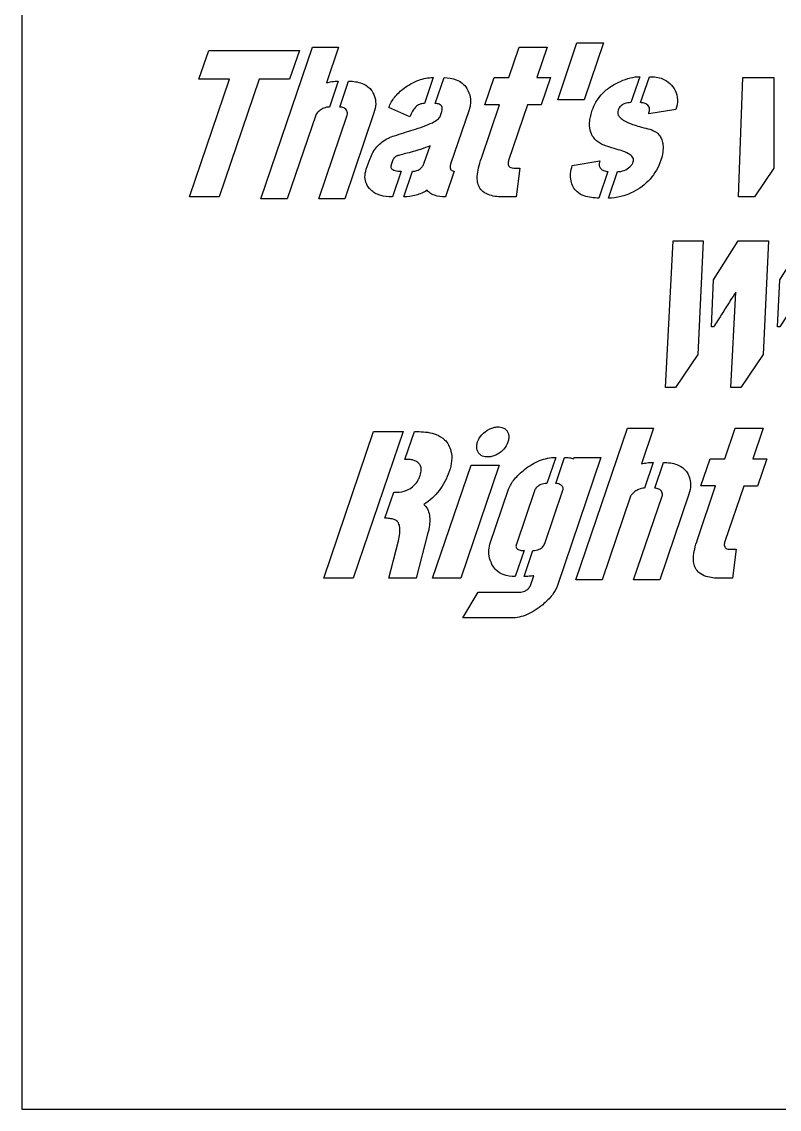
# Model space of a CAD drawing. Header units: inches. Extents: x 3.1 to 35.1, y -33.5 to 2.5.
# Drawn here: x 3.12 to 9.57, y -33.51 to -24.24 of the extents above; entities that cross this region are included whole.
import ezdxf

# ---------------------------------------------------------------- set-up
doc = ezdxf.new("R2010")
doc.units = ezdxf.units.IN
doc.header["$MEASUREMENT"] = 0

msp = doc.modelspace()

# ---------------------------------------------------------------- linework, layer by layer
for p, q in [((5.814, -24.7441), (5.7393, -24.9643)), ((5.8274, -24.9643), (5.9021, -24.7441)), ((6.6225, -24.7135), (6.5478, -24.9336)), ((6.6412, -24.9336), (6.7159, -24.7135)), ((8.3834, -24.7055), (8.3087, -24.9269)), ((8.3888, -24.9269), (8.4661, -24.7055)), ((6.425, -25.0483), (6.2449, -24.9696)), ((6.6812, -25.0443), (6.6959, -25.0029)), ((6.9293, -24.9869), (6.7719, -25.4525)), ((8.6916, -24.9856), (8.4595, -25.023)), ((6.5464, -25.4405), (6.5971, -25.2938)), ((6.0528, -25.4952), (6.0849, -25.4045)), ((7.8084, -25.4632), (8.0432, -25.4232)), ((6.349, -25.5112), (6.2756, -25.7313)), ((6.3717, -25.7313), (6.4464, -25.5112)), ((6.8012, -25.5099), (6.7265, -25.7313)), ((8.1126, -25.5152), (8.0352, -25.7407)), ((8.1166, -25.7407), (8.1926, -25.5152)), ((7.667, -27.9515), (7.591, -28.1742)), ((7.6684, -28.1742), (7.7431, -27.9515)), ((8.4981, -27.9941), (8.4234, -28.2143)), ((8.5115, -28.2143), (8.5862, -27.9941)), ((7.1067, -28.6918), (7.2655, -28.2223)), ((7.4896, -28.2276), (7.3322, -28.6905)), ((7.5737, -28.6865), (7.7284, -28.2316)), ((7.3976, -28.7452), (7.3215, -28.9667)), ((7.3989, -28.9667), (7.4736, -28.7452)), ((7.4523, -29.044), (7.4816, -28.96))]:
    msp.add_line(p, q)
for points in [[(35.1164, 2.4917), (3.1164, 2.4917), (3.1164, -33.5083), (35.1164, -33.5083)], [(7.8485, -24.4173), (8.0753, -24.4173), (7.9098, -24.9016), (7.6844, -24.9016)], [(4.7095, -24.4813), (5.4832, -24.4813), (5.3992, -24.7281), (5.139, -24.7281), (4.7975, -25.7313), (4.5454, -25.7313), (4.8869, -24.7281), (4.6267, -24.7281)], [(9.2612, -24.7135), (9.5267, -24.7135), (9.5254, -25.4845), (9.3613, -25.7313), (9.2252, -25.7313)], [(8.6669, -26.1063), (8.923, -26.1063), (8.879, -27.0749), (8.6882, -27.3563), (8.6042, -27.3563)], [(9.5767, -26.4385), (9.7875, -26.1063), (10.045, -26.1063), (9.5767, -26.8387), (9.558, -26.8387)], [(6.1142, -27.7313), (6.3663, -27.7313), (5.9421, -28.9813), (5.69, -28.9813)], [(6.9467, -28.0182), (7.1854, -28.0182), (6.8586, -28.9813), (6.6185, -28.9813)]]:
    msp.add_lwpolyline(points, close=True)
for points in [[(5.6219, -25.0323), (5.3791, -25.746), (5.155, -25.746), (5.5939, -24.4533), (5.8167, -24.4533), (5.714, -24.7575)], [(7.0334, -25.4005), (7.1881, -24.9443), (7.0627, -24.9443), (7.1414, -24.7135), (7.2668, -24.7135), (7.3549, -24.4533), (7.5937, -24.4533), (7.5056, -24.7135), (7.623, -24.7135), (7.5443, -24.9456), (7.4269, -24.9456), (7.2655, -25.4192)], [(6.1182, -25.0136), (5.8701, -25.746), (5.6473, -25.746), (5.8901, -25.0323)], [(6.277, -25.4232), (6.2676, -25.4472), (6.2623, -25.4685)], [(7.3095, -25.4845), (7.3615, -25.4845), (7.3309, -25.7313), (7.2241, -25.7313)], [(9.0124, -26.8387), (8.9937, -26.8387), (9.0124, -26.4385), (9.2232, -26.1063), (9.4807, -26.1063), (9.434, -27.0749), (9.2445, -27.3563), (9.1605, -27.3563), (9.2019, -26.5426)], [(8.306, -28.2823), (8.0632, -28.996), (7.8391, -28.996), (8.278, -27.7033), (8.5008, -27.7033), (8.3981, -28.0075)], [(8.8757, -28.6505), (9.0304, -28.1943), (8.905, -28.1943), (8.9837, -27.9635), (9.1091, -27.9635), (9.1972, -27.7033), (9.436, -27.7033), (9.3479, -27.9635), (9.4653, -27.9635), (9.3866, -28.1956), (9.2692, -28.1956), (9.1078, -28.6692)], [(6.405, -27.9688), (6.3824, -27.9688), (6.4624, -27.7313), (6.5024, -27.7313)], [(7.8205, -27.9621), (7.8245, -27.9515), (8.0526, -27.9515), (7.6817, -29.044)], [(6.2316, -28.4704), (6.2116, -28.4704), (6.2876, -28.2476), (6.3103, -28.2476)], [(8.8023, -28.2636), (8.5542, -28.996), (8.3314, -28.996), (8.5742, -28.2823)], [(6.5785, -28.5945), (6.4771, -28.9813), (6.2449, -28.9813), (6.3263, -28.6638)], [(9.1518, -28.7345), (9.2039, -28.7345), (9.1732, -28.9813), (9.0664, -28.9813)], [(7.2868, -29.3202), (6.8746, -29.3202), (7.0054, -29.1014), (7.3589, -29.1014)]]:
    msp.add_lwpolyline(points)
for points, knots in [([(5.714, -24.7575), (5.7285, -24.7526), (5.7439, -24.7495), (5.7771, -24.7451), (5.7958, -24.7441), (5.814, -24.7441)], [0, 0, 0, 0, 0.1165146, 0.1165146, 0.2556276, 0.2556276, 0.2556276, 0.2556276]), ([(5.9021, -24.7441), (5.9405, -24.7441), (5.9807, -24.7487), (6.0393, -24.7713), (6.0601, -24.7836), (6.0872, -24.8095), (6.0954, -24.8195), (6.11, -24.8419), (6.116, -24.8541), (6.1209, -24.8669)], [0, 0, 0, 0, 0.2927828, 0.2927828, 0.4782269, 0.4782269, 0.5776986, 0.5776986, 0.6814826, 0.6814826, 0.6814826, 0.6814826]), ([(6.3757, -24.8028), (6.4138, -24.7754), (6.4552, -24.7518), (6.5392, -24.7214), (6.5802, -24.7135), (6.6225, -24.7135)], [0, 0, 0, 0, 0.3581709, 0.3581709, 0.6801579, 0.6801579, 0.6801579, 0.6801579]), ([(6.7159, -24.7135), (6.7514, -24.7135), (6.7873, -24.7183), (6.8384, -24.7392), (6.8552, -24.749), (6.8856, -24.7742), (6.8985, -24.7889), (6.9093, -24.8055)], [0, 0, 0, 0, 0.2704772, 0.2704772, 0.4202529, 0.4202529, 0.5707972, 0.5707972, 0.5707972, 0.5707972]), ([(7.9792, -24.9923), (7.9957, -24.9436), (8.0207, -24.8997), (8.0761, -24.8369), (8.1003, -24.8156), (8.1552, -24.7767), (8.186, -24.7597), (8.218, -24.7455)], [0, 0, 0, 0, 0.3919516, 0.3919516, 0.6383812, 0.6383812, 0.905071, 0.905071, 0.905071, 0.905071]), ([(8.218, -24.7455), (8.2459, -24.7332), (8.2751, -24.7226), (8.3305, -24.7092), (8.3569, -24.7055), (8.3834, -24.7055)], [0, 0, 0, 0, 0.2322416, 0.2322416, 0.4340278, 0.4340278, 0.4340278, 0.4340278]), ([(8.4661, -24.7055), (8.5042, -24.7055), (8.5431, -24.7104), (8.6016, -24.7336), (8.6225, -24.7463), (8.6592, -24.7802), (8.6737, -24.8004), (8.6849, -24.8229)], [0, 0, 0, 0, 0.2898511, 0.2898511, 0.4789827, 0.4789827, 0.6701554, 0.6701554, 0.6701554, 0.6701554]), ([(6.2449, -24.9696), (6.2561, -24.9376), (6.2728, -24.9085), (6.3171, -24.852), (6.3454, -24.8258), (6.3757, -24.8028)], [0, 0, 0, 0, 0.2577672, 0.2577672, 0.547389, 0.547389, 0.547389, 0.547389]), ([(6.9093, -24.8055), (6.9241, -24.8288), (6.9346, -24.854), (6.9423, -24.8984), (6.9429, -24.9156), (6.9395, -24.9514), (6.9353, -24.9694), (6.9293, -24.9869)], [0, 0, 0, 0, 0.2103492, 0.2103492, 0.3431692, 0.3431692, 0.4840903, 0.4840903, 0.4840903, 0.4840903]), ([(8.6849, -24.8229), (8.6966, -24.848), (8.7035, -24.8745), (8.7058, -24.9307), (8.7009, -24.9586), (8.6916, -24.9856)], [0, 0, 0, 0, 0.2116803, 0.2116803, 0.4290568, 0.4290568, 0.4290568, 0.4290568]), ([(6.1209, -24.8669), (6.1294, -24.8894), (6.1333, -24.9128), (6.1324, -24.9631), (6.1269, -24.9889), (6.1182, -25.0136)], [0, 0, 0, 0, 0.1837753, 0.1837753, 0.3833824, 0.3833824, 0.3833824, 0.3833824]), ([(6.5478, -24.9336), (6.5336, -24.9338), (6.5198, -24.9365), (6.4943, -24.9477), (6.4832, -24.9555), (6.4629, -24.9754), (6.4542, -24.9875), (6.438, -25.0153), (6.4309, -25.0318), (6.425, -25.0483)], [0, 0, 0, 0, 0.1082842, 0.1082842, 0.2126641, 0.2126641, 0.3247019, 0.3247019, 0.4579304, 0.4579304, 0.4579304, 0.4579304]), ([(6.6959, -25.0029), (6.6985, -24.9946), (6.7004, -24.9854), (6.6999, -24.9711), (6.6988, -24.9658), (6.6946, -24.9566), (6.692, -24.9529), (6.6847, -24.946), (6.6801, -24.9432), (6.6652, -24.9366), (6.6533, -24.9344), (6.6412, -24.9336)], [0, 0, 0, 0, 0.0670115, 0.0670115, 0.1084785, 0.1084785, 0.1439244, 0.1439244, 0.1846081, 0.1846081, 0.2673531, 0.2673531, 0.2673531, 0.2673531]), ([(8.3087, -24.9269), (8.2895, -24.9272), (8.2695, -24.9298), (8.2404, -24.9414), (8.2301, -24.9476), (8.2164, -24.961), (8.2121, -24.9664), (8.2046, -24.9786), (8.2016, -24.9853), (8.1993, -24.9923)], [0, 0, 0, 0, 0.1461818, 0.1461818, 0.2384587, 0.2384587, 0.291677, 0.291677, 0.3474503, 0.3474503, 0.3474503, 0.3474503]), ([(8.4061, -24.9282), (8.4031, -24.9278), (8.4001, -24.9275), (8.3943, -24.927), (8.3915, -24.9269), (8.3888, -24.9269)], [0, 0, 0, 0, 0.02297691, 0.02297691, 0.04414003, 0.04414003, 0.04414003, 0.04414003]), ([(8.4595, -25.023), (8.4635, -25.0114), (8.4666, -24.9988), (8.4667, -24.979), (8.4656, -24.9717), (8.4604, -24.9589), (8.457, -24.9538), (8.4476, -24.9443), (8.4417, -24.9403), (8.4263, -24.9328), (8.4161, -24.93), (8.4061, -24.9282)], [0, 0, 0, 0, 0.0930026, 0.0930026, 0.1497933, 0.1497933, 0.1975922, 0.1975922, 0.2510852, 0.2510852, 0.3281635, 0.3281635, 0.3281635, 0.3281635]), ([(5.6286, -25.0216), (5.6271, -25.0235), (5.6256, -25.0256), (5.6233, -25.0292), (5.6224, -25.0308), (5.6219, -25.0323)], [0, 0, 0, 0, 0.01826507, 0.01826507, 0.03200885, 0.03200885, 0.03200885, 0.03200885]), ([(5.7393, -24.9643), (5.7223, -24.9643), (5.7058, -24.9675), (5.6786, -24.9788), (5.6679, -24.9853), (5.6472, -25.0013), (5.6374, -25.0111), (5.6286, -25.0216)], [0, 0, 0, 0, 0.1301316, 0.1301316, 0.225091, 0.225091, 0.3297407, 0.3297407, 0.3297407, 0.3297407]), ([(5.8781, -24.9829), (5.8733, -24.9778), (5.8677, -24.9738), (5.8564, -24.9685), (5.8512, -24.9669), (5.8397, -24.9647), (5.8335, -24.9643), (5.8274, -24.9643)], [0, 0, 0, 0, 0.0533999, 0.0533999, 0.0950708, 0.0950708, 0.1419359, 0.1419359, 0.1419359, 0.1419359]), ([(5.8901, -25.0323), (5.892, -25.0263), (5.8928, -25.0202), (5.8917, -25.0085), (5.8902, -25.0033), (5.8854, -24.9928), (5.882, -24.9876), (5.8781, -24.9829)], [0, 0, 0, 0, 0.0477213, 0.0477213, 0.0894301, 0.0894301, 0.1359555, 0.1359555, 0.1359555, 0.1359555]), ([(7.9579, -25.0817), (7.9597, -25.067), (7.9624, -25.0524), (7.9695, -25.0225), (7.9741, -25.0073), (7.9792, -24.9923)], [0, 0, 0, 0, 0.1128386, 0.1128386, 0.2336887, 0.2336887, 0.2336887, 0.2336887]), ([(8.1993, -24.9923), (8.1969, -24.9992), (8.1956, -25.0064), (8.1964, -25.0205), (8.1981, -25.0269), (8.2044, -25.0406), (8.2095, -25.0475), (8.2259, -25.0647), (8.2396, -25.0741), (8.2742, -25.0939), (8.299, -25.1042), (8.3221, -25.1123)], [0, 0, 0, 0, 0.0562141, 0.0562141, 0.1072149, 0.1072149, 0.1713229, 0.1713229, 0.2884555, 0.2884555, 0.4762391, 0.4762391, 0.4762391, 0.4762391]), ([(6.4517, -25.159), (6.5091, -25.1414), (6.5707, -25.1202), (6.6322, -25.0895), (6.6484, -25.0801), (6.6656, -25.0661), (6.6703, -25.0617), (6.6771, -25.0531), (6.6797, -25.0489), (6.6812, -25.0443)], [0, 0, 0, 0, 0.4575405, 0.4575405, 0.623446, 0.623446, 0.6869068, 0.6869068, 0.7367011, 0.7367011, 0.7367011, 0.7367011]), ([(8.0486, -25.2764), (8.0254, -25.2621), (8.0046, -25.2445), (7.9752, -25.2043), (7.966, -25.1842), (7.9544, -25.1359), (7.9542, -25.1085), (7.9579, -25.0817)], [0, 0, 0, 0, 0.2071486, 0.2071486, 0.3791765, 0.3791765, 0.5858586, 0.5858586, 0.5858586, 0.5858586]), ([(8.3221, -25.1123), (8.3417, -25.1191), (8.3621, -25.1253), (8.4054, -25.1377), (8.4293, -25.1439), (8.4528, -25.1497)], [0, 0, 0, 0, 0.1584494, 0.1584494, 0.3431598, 0.3431598, 0.3431598, 0.3431598]), ([(6.2409, -25.2284), (6.2511, -25.2236), (6.2747, -25.2154), (6.3402, -25.1934), (6.4065, -25.1729), (6.4517, -25.159)], [0, 0, 0, 0, 0.0857927, 0.0857927, 0.2915794, 0.2915794, 0.2915794, 0.2915794]), ([(8.4528, -25.1497), (8.4754, -25.1542), (8.4976, -25.1618), (8.5319, -25.184), (8.5444, -25.196), (8.5617, -25.2213), (8.5673, -25.233), (8.5763, -25.2588), (8.5792, -25.2729), (8.5809, -25.2871)], [0, 0, 0, 0, 0.1760129, 0.1760129, 0.3106078, 0.3106078, 0.4095203, 0.4095203, 0.5185107, 0.5185107, 0.5185107, 0.5185107]), ([(6.0849, -25.4045), (6.0981, -25.3671), (6.1176, -25.3334), (6.1714, -25.2728), (6.2045, -25.2481), (6.2409, -25.2284)], [0, 0, 0, 0, 0.3020935, 0.3020935, 0.6177675, 0.6177675, 0.6177675, 0.6177675]), ([(6.5971, -25.2938), (6.5742, -25.3052), (6.5438, -25.3162), (6.4742, -25.3387), (6.4279, -25.3512), (6.3864, -25.3618)], [0, 0, 0, 0, 0.1950063, 0.1950063, 0.4726601, 0.4726601, 0.4726601, 0.4726601]), ([(8.1646, -25.3178), (8.1416, -25.311), (8.1156, -25.3029), (8.0775, -25.2893), (8.0607, -25.2828), (8.0486, -25.2764)], [0, 0, 0, 0, 0.182797, 0.182797, 0.3072209, 0.3072209, 0.3072209, 0.3072209]), ([(8.5809, -25.2871), (8.5832, -25.3077), (8.5826, -25.3286), (8.5768, -25.3724), (8.5709, -25.3955), (8.5635, -25.4178)], [0, 0, 0, 0, 0.1581784, 0.1581784, 0.3372781, 0.3372781, 0.3372781, 0.3372781]), ([(6.313, -25.3818), (6.3058, -25.385), (6.2995, -25.3895), (6.2865, -25.4031), (6.281, -25.4129), (6.277, -25.4232)], [0, 0, 0, 0, 0.0598078, 0.0598078, 0.1438341, 0.1438341, 0.1438341, 0.1438341]), ([(6.3864, -25.3618), (6.3714, -25.3654), (6.3524, -25.37), (6.327, -25.377), (6.3176, -25.3798), (6.313, -25.3818)], [0, 0, 0, 0, 0.1174542, 0.1174542, 0.1978985, 0.1978985, 0.1978985, 0.1978985]), ([(6.9987, -25.5552), (7.0001, -25.5314), (7.0041, -25.5071), (7.0156, -25.4559), (7.0241, -25.4276), (7.0334, -25.4005)], [0, 0, 0, 0, 0.1818206, 0.1818206, 0.4005944, 0.4005944, 0.4005944, 0.4005944]), ([(8.2247, -25.3351), (8.2171, -25.333), (8.2078, -25.3303), (8.1888, -25.3248), (8.1761, -25.3211), (8.1646, -25.3178)], [0, 0, 0, 0, 0.0601295, 0.0601295, 0.1525271, 0.1525271, 0.1525271, 0.1525271]), ([(8.3274, -25.4312), (8.3294, -25.4258), (8.3304, -25.4202), (8.3299, -25.4093), (8.3287, -25.4044), (8.324, -25.3938), (8.3201, -25.3885), (8.3079, -25.3754), (8.2976, -25.3682), (8.2685, -25.3512), (8.2455, -25.3421), (8.2247, -25.3351)], [0, 0, 0, 0, 0.0436912, 0.0436912, 0.0830218, 0.0830218, 0.1318959, 0.1318959, 0.2202762, 0.2202762, 0.3890917, 0.3890917, 0.3890917, 0.3890917]), ([(6.0915, -25.6713), (6.0756, -25.6556), (6.0623, -25.6377), (6.0459, -25.5994), (6.0421, -25.5808), (6.0413, -25.539), (6.0457, -25.5166), (6.0528, -25.4952)], [0, 0, 0, 0, 0.1705134, 0.1705134, 0.3175189, 0.3175189, 0.489363, 0.489363, 0.489363, 0.489363]), ([(6.2623, -25.4685), (6.2619, -25.4727), (6.2622, -25.4769), (6.2644, -25.4844), (6.2661, -25.4875), (6.271, -25.4935), (6.2743, -25.4961), (6.2838, -25.5019), (6.2909, -25.5044), (6.3128, -25.51), (6.3311, -25.5112), (6.349, -25.5112)], [0, 0, 0, 0, 0.0320808, 0.0320808, 0.0595447, 0.0595447, 0.0911432, 0.0911432, 0.144586, 0.144586, 0.2640905, 0.2640905, 0.2640905, 0.2640905]), ([(6.4744, -25.5086), (6.4881, -25.5049), (6.5011, -25.4991), (6.5204, -25.4844), (6.5271, -25.4772), (6.5387, -25.4602), (6.5432, -25.4506), (6.5464, -25.4405)], [0, 0, 0, 0, 0.1084096, 0.1084096, 0.184593, 0.184593, 0.2652402, 0.2652402, 0.2652402, 0.2652402]), ([(6.7719, -25.4525), (6.7694, -25.4602), (6.7674, -25.4687), (6.7671, -25.4814), (6.7676, -25.4862), (6.7705, -25.4938), (6.7722, -25.4967), (6.7769, -25.5017), (6.7797, -25.5037), (6.7884, -25.508), (6.795, -25.5093), (6.8012, -25.5099)], [0, 0, 0, 0, 0.0612105, 0.0612105, 0.0967861, 0.0967861, 0.1229023, 0.1229023, 0.1489296, 0.1489296, 0.1968541, 0.1968541, 0.1968541, 0.1968541]), ([(7.2655, -25.4192), (7.2631, -25.428), (7.2613, -25.4379), (7.262, -25.4525), (7.263, -25.4579), (7.267, -25.4667), (7.2693, -25.47), (7.2756, -25.4759), (7.2793, -25.4781), (7.2911, -25.483), (7.3002, -25.4843), (7.3095, -25.4845)], [0, 0, 0, 0, 0.0700841, 0.0700841, 0.1113124, 0.1113124, 0.1432088, 0.1432088, 0.1763216, 0.1763216, 0.2400763, 0.2400763, 0.2400763, 0.2400763]), ([(7.7978, -25.5939), (7.7932, -25.573), (7.792, -25.5519), (7.7956, -25.5076), (7.8009, -25.485), (7.8084, -25.4632)], [0, 0, 0, 0, 0.1629534, 0.1629534, 0.3387856, 0.3387856, 0.3387856, 0.3387856]), ([(8.0432, -25.4232), (8.0398, -25.4333), (8.0374, -25.4443), (8.0379, -25.4622), (8.0393, -25.4691), (8.045, -25.4816), (8.0487, -25.4868), (8.0597, -25.4975), (8.0673, -25.5022), (8.0753, -25.5059)], [0, 0, 0, 0, 0.0818873, 0.0818873, 0.1362504, 0.1362504, 0.1860656, 0.1860656, 0.2526388, 0.2526388, 0.2526388, 0.2526388]), ([(8.1926, -25.5152), (8.2126, -25.5152), (8.2321, -25.5121), (8.2689, -25.4978), (8.2851, -25.4873), (8.2994, -25.4739)], [0, 0, 0, 0, 0.1519052, 0.1519052, 0.3011491, 0.3011491, 0.3011491, 0.3011491]), ([(8.2994, -25.4739), (8.3061, -25.468), (8.3121, -25.4613), (8.3217, -25.4468), (8.3251, -25.4393), (8.3274, -25.4312)], [0, 0, 0, 0, 0.0682026, 0.0682026, 0.1322589, 0.1322589, 0.1322589, 0.1322589]), ([(8.5635, -25.4178), (8.543, -25.4772), (8.513, -25.5315), (8.4299, -25.6257), (8.3798, -25.6622), (8.3234, -25.69)], [0, 0, 0, 0, 0.4786876, 0.4786876, 0.9575004, 0.9575004, 0.9575004, 0.9575004]), ([(6.4464, -25.5112), (6.4509, -25.5112), (6.4555, -25.511), (6.4649, -25.5101), (6.4697, -25.5094), (6.4744, -25.5086)], [0, 0, 0, 0, 0.03478161, 0.03478161, 0.07155543, 0.07155543, 0.07155543, 0.07155543]), ([(7.2241, -25.7313), (7.1853, -25.7313), (7.1432, -25.7277), (7.085, -25.7087), (7.0646, -25.6988), (7.0342, -25.6733), (7.0234, -25.6601), (7.0088, -25.6319), (7.0043, -25.6181), (6.9987, -25.5879), (6.9979, -25.5715), (6.9987, -25.5552)], [0, 0, 0, 0, 0.2956039, 0.2956039, 0.4654521, 0.4654521, 0.5971207, 0.5971207, 0.707052, 0.707052, 0.8304993, 0.8304993, 0.8304993, 0.8304993]), ([(8.0753, -25.5059), (8.0815, -25.5084), (8.088, -25.5106), (8.1005, -25.5137), (8.1065, -25.5148), (8.1126, -25.5152)], [0, 0, 0, 0, 0.05160999, 0.05160999, 0.09799097, 0.09799097, 0.09799097, 0.09799097]), ([(6.2756, -25.7313), (6.24, -25.7313), (6.2035, -25.7274), (6.1548, -25.7115), (6.1405, -25.7053), (6.1142, -25.6902), (6.1023, -25.6814), (6.0915, -25.6713)], [0, 0, 0, 0, 0.2713174, 0.2713174, 0.3897112, 0.3897112, 0.5025324, 0.5025324, 0.5025324, 0.5025324]), ([(6.5705, -25.674), (6.5412, -25.6926), (6.51, -25.7067), (6.4425, -25.7262), (6.4073, -25.7309), (6.3717, -25.7313)], [0, 0, 0, 0, 0.2639061, 0.2639061, 0.535518, 0.535518, 0.535518, 0.535518]), ([(6.7265, -25.7313), (6.6952, -25.7313), (6.6623, -25.7278), (6.6204, -25.7124), (6.6086, -25.7066), (6.5874, -25.692), (6.5783, -25.6836), (6.5705, -25.674)], [0, 0, 0, 0, 0.2385283, 0.2385283, 0.3389766, 0.3389766, 0.4338579, 0.4338579, 0.4338579, 0.4338579]), ([(8.0352, -25.7407), (7.9936, -25.7407), (7.949, -25.7362), (7.887, -25.7136), (7.8658, -25.7019), (7.8351, -25.6739), (7.8245, -25.6604), (7.8074, -25.6292), (7.8015, -25.6118), (7.7978, -25.5939)], [0, 0, 0, 0, 0.3172843, 0.3172843, 0.5017458, 0.5017458, 0.6333398, 0.6333398, 0.772437, 0.772437, 0.772437, 0.772437]), ([(8.3234, -25.69), (8.2909, -25.7064), (8.257, -25.7193), (8.1872, -25.7365), (8.1521, -25.7407), (8.1166, -25.7407)], [0, 0, 0, 0, 0.2773992, 0.2773992, 0.5481258, 0.5481258, 0.5481258, 0.5481258]), ([(9.2019, -26.5426), (9.187, -26.5653), (9.17, -26.5919), (9.1345, -26.6475), (9.1119, -26.6831), (9.0911, -26.716)], [0, 0, 0, 0, 0.2069537, 0.2069537, 0.5061908, 0.5061908, 0.5061908, 0.5061908]), ([(9.0911, -26.716), (9.0763, -26.7392), (9.0603, -26.7642), (9.035, -26.8036), (9.023, -26.8224), (9.0124, -26.8387)], [0, 0, 0, 0, 0.2096967, 0.2096967, 0.3566018, 0.3566018, 0.3566018, 0.3566018]), ([(7.0013, -27.8194), (7.0092, -27.7967), (7.0209, -27.7763), (7.056, -27.7371), (7.0796, -27.7209), (7.1054, -27.7087)], [0, 0, 0, 0, 0.1827535, 0.1827535, 0.4008304, 0.4008304, 0.4008304, 0.4008304]), ([(7.1054, -27.7087), (7.1167, -27.7032), (7.1286, -27.6987), (7.1519, -27.6929), (7.1633, -27.6913), (7.1748, -27.6913)], [0, 0, 0, 0, 0.0957941, 0.0957941, 0.1834106, 0.1834106, 0.1834106, 0.1834106]), ([(7.1748, -27.6913), (7.1891, -27.6913), (7.2039, -27.6931), (7.2266, -27.7019), (7.235, -27.707), (7.248, -27.7193), (7.2526, -27.7256), (7.2605, -27.7401), (7.2634, -27.7483), (7.2655, -27.7567)], [0, 0, 0, 0, 0.1094762, 0.1094762, 0.1854695, 0.1854695, 0.2454282, 0.2454282, 0.3112231, 0.3112231, 0.3112231, 0.3112231]), ([(6.5024, -27.7313), (6.5511, -27.7322), (6.603, -27.7384), (6.675, -27.7667), (6.6995, -27.7811), (6.7335, -27.8136), (6.7447, -27.8281), (6.7632, -27.8611), (6.7699, -27.8793), (6.7746, -27.8981)], [0, 0, 0, 0, 0.3713265, 0.3713265, 0.5881384, 0.5881384, 0.728677, 0.728677, 0.8760494, 0.8760494, 0.8760494, 0.8760494]), ([(7.2655, -27.7567), (7.2673, -27.767), (7.2677, -27.7773), (7.2659, -27.7985), (7.2636, -27.8091), (7.2602, -27.8194)], [0, 0, 0, 0, 0.0795083, 0.0795083, 0.1622016, 0.1622016, 0.1622016, 0.1622016]), ([(6.7746, -27.8981), (6.7811, -27.9248), (6.7825, -27.9521), (6.7776, -28.0107), (6.7701, -28.0418), (6.7599, -28.0715)], [0, 0, 0, 0, 0.209237, 0.209237, 0.4484253, 0.4484253, 0.4484253, 0.4484253]), ([(6.996, -27.8808), (6.9942, -27.8708), (6.9938, -27.8608), (6.9956, -27.84), (6.998, -27.8296), (7.0013, -27.8194)], [0, 0, 0, 0, 0.0769743, 0.0769743, 0.1587379, 0.1587379, 0.1587379, 0.1587379]), ([(7.0881, -27.9475), (7.0734, -27.9475), (7.0582, -27.9456), (7.0351, -27.9369), (7.0266, -27.9318), (7.0135, -27.9194), (7.0087, -27.913), (7.0008, -27.8979), (6.9979, -27.8894), (6.996, -27.8808)], [0, 0, 0, 0, 0.1120324, 0.1120324, 0.1880617, 0.1880617, 0.2497063, 0.2497063, 0.3173647, 0.3173647, 0.3173647, 0.3173647]), ([(7.2602, -27.8194), (7.2523, -27.8424), (7.2406, -27.8631), (7.2154, -27.8917), (7.2052, -27.9009), (7.1822, -27.9177), (7.1694, -27.9251), (7.1561, -27.9314)], [0, 0, 0, 0, 0.1851039, 0.1851039, 0.2901801, 0.2901801, 0.4024221, 0.4024221, 0.4024221, 0.4024221]), ([(6.4664, -27.9795), (6.4574, -27.9757), (6.448, -27.9731), (6.4274, -27.9696), (6.4161, -27.9688), (6.405, -27.9688)], [0, 0, 0, 0, 0.0741249, 0.0741249, 0.1588813, 0.1588813, 0.1588813, 0.1588813]), ([(6.5118, -28.1062), (6.5173, -28.09), (6.5214, -28.0723), (6.5209, -28.0442), (6.5191, -28.0336), (6.511, -28.0149), (6.5057, -28.0072), (6.4897, -27.9914), (6.4783, -27.9846), (6.4664, -27.9795)], [0, 0, 0, 0, 0.1307364, 0.1307364, 0.2133338, 0.2133338, 0.2855259, 0.2855259, 0.3843689, 0.3843689, 0.3843689, 0.3843689]), ([(7.1561, -27.9314), (7.1448, -27.9365), (7.1331, -27.9406), (7.1102, -27.946), (7.0992, -27.9475), (7.0881, -27.9475)], [0, 0, 0, 0, 0.0940052, 0.0940052, 0.1788294, 0.1788294, 0.1788294, 0.1788294]), ([(7.4002, -28.0555), (7.4397, -28.0235), (7.483, -27.9966), (7.5743, -27.961), (7.6198, -27.9519), (7.667, -27.9515)], [0, 0, 0, 0, 0.38692, 0.38692, 0.7465498, 0.7465498, 0.7465498, 0.7465498]), ([(7.7431, -27.9515), (7.7569, -27.9515), (7.7708, -27.9522), (7.7966, -27.9558), (7.8087, -27.9584), (7.8205, -27.9621)], [0, 0, 0, 0, 0.1050247, 0.1050247, 0.1987232, 0.1987232, 0.1987232, 0.1987232]), ([(8.3981, -28.0075), (8.4126, -28.0026), (8.428, -27.9995), (8.4612, -27.9951), (8.4799, -27.9941), (8.4981, -27.9941)], [0, 0, 0, 0, 0.1165146, 0.1165146, 0.2556276, 0.2556276, 0.2556276, 0.2556276]), ([(8.5862, -27.9941), (8.6246, -27.9941), (8.6648, -27.9987), (8.7234, -28.0213), (8.7442, -28.0336), (8.7713, -28.0595), (8.7795, -28.0695), (8.7941, -28.0919), (8.8001, -28.1041), (8.805, -28.1169)], [0, 0, 0, 0, 0.2927828, 0.2927828, 0.4782269, 0.4782269, 0.5776986, 0.5776986, 0.6814826, 0.6814826, 0.6814826, 0.6814826]), ([(6.7599, -28.0715), (6.7395, -28.1298), (6.7113, -28.1844), (6.6368, -28.2808), (6.5929, -28.3205), (6.5424, -28.353)], [0, 0, 0, 0, 0.470723, 0.470723, 0.9281593, 0.9281593, 0.9281593, 0.9281593]), ([(7.2655, -28.2223), (7.277, -28.1916), (7.2946, -28.1634), (7.3398, -28.1074), (7.3695, -28.0798), (7.4002, -28.0555)], [0, 0, 0, 0, 0.2499175, 0.2499175, 0.5488683, 0.5488683, 0.5488683, 0.5488683]), ([(6.3103, -28.2476), (6.3402, -28.2476), (6.3696, -28.2429), (6.4156, -28.2241), (6.4323, -28.214), (6.4635, -28.1881), (6.4772, -28.1726), (6.4891, -28.1556)], [0, 0, 0, 0, 0.2278316, 0.2278316, 0.3782728, 0.3782728, 0.5364298, 0.5364298, 0.5364298, 0.5364298]), ([(6.4891, -28.1556), (6.4939, -28.1477), (6.4982, -28.1396), (6.5058, -28.1231), (6.5091, -28.1147), (6.5118, -28.1062)], [0, 0, 0, 0, 0.0702055, 0.0702055, 0.1384462, 0.1384462, 0.1384462, 0.1384462]), ([(7.591, -28.1742), (7.5736, -28.1742), (7.5564, -28.1768), (7.531, -28.1872), (7.5224, -28.1922), (7.5065, -28.205), (7.4996, -28.2125), (7.4936, -28.2209)], [0, 0, 0, 0, 0.132254, 0.132254, 0.2088333, 0.2088333, 0.2873367, 0.2873367, 0.2873367, 0.2873367]), ([(7.7124, -28.1876), (7.7065, -28.183), (7.6999, -28.1797), (7.6848, -28.1752), (7.6766, -28.1742), (7.6684, -28.1742)], [0, 0, 0, 0, 0.0569536, 0.0569536, 0.1196219, 0.1196219, 0.1196219, 0.1196219]), ([(8.805, -28.1169), (8.8135, -28.1394), (8.8174, -28.1628), (8.8165, -28.2131), (8.811, -28.2389), (8.8023, -28.2636)], [0, 0, 0, 0, 0.1837753, 0.1837753, 0.3833824, 0.3833824, 0.3833824, 0.3833824]), ([(7.4936, -28.2209), (7.4927, -28.2222), (7.4914, -28.2239), (7.4904, -28.2257), (7.4901, -28.2262), (7.4898, -28.2268), (7.4897, -28.227), (7.4896, -28.2273), (7.4896, -28.2275), (7.4896, -28.2276)], [0, 0, 0, 0, 0.01210681, 0.01210681, 0.01588518, 0.01588518, 0.01722591, 0.01722591, 0.0181866, 0.0181866, 0.0181866, 0.0181866]), ([(7.7284, -28.2316), (7.7301, -28.227), (7.7311, -28.2222), (7.7308, -28.2132), (7.7298, -28.2093), (7.7266, -28.2022), (7.7244, -28.1991), (7.7192, -28.193), (7.7159, -28.1901), (7.7124, -28.1876)], [0, 0, 0, 0, 0.0372206, 0.0372206, 0.0685337, 0.0685337, 0.0970594, 0.0970594, 0.1298019, 0.1298019, 0.1298019, 0.1298019]), ([(8.3127, -28.2716), (8.3112, -28.2735), (8.3097, -28.2756), (8.3074, -28.2792), (8.3065, -28.2808), (8.306, -28.2823)], [0, 0, 0, 0, 0.01826507, 0.01826507, 0.03200885, 0.03200885, 0.03200885, 0.03200885]), ([(8.4234, -28.2143), (8.4064, -28.2143), (8.3899, -28.2175), (8.3627, -28.2288), (8.352, -28.2353), (8.3313, -28.2513), (8.3215, -28.2611), (8.3127, -28.2716)], [0, 0, 0, 0, 0.1301316, 0.1301316, 0.225091, 0.225091, 0.3297407, 0.3297407, 0.3297407, 0.3297407]), ([(8.5622, -28.2329), (8.5574, -28.2278), (8.5518, -28.2238), (8.5405, -28.2185), (8.5353, -28.2169), (8.5238, -28.2147), (8.5176, -28.2143), (8.5115, -28.2143)], [0, 0, 0, 0, 0.0533999, 0.0533999, 0.0950708, 0.0950708, 0.1419359, 0.1419359, 0.1419359, 0.1419359]), ([(8.5742, -28.2823), (8.5761, -28.2763), (8.5769, -28.2702), (8.5758, -28.2585), (8.5743, -28.2533), (8.5695, -28.2428), (8.5661, -28.2376), (8.5622, -28.2329)], [0, 0, 0, 0, 0.0477213, 0.0477213, 0.0894301, 0.0894301, 0.1359555, 0.1359555, 0.1359555, 0.1359555]), ([(6.5424, -28.353), (6.5552, -28.3633), (6.5654, -28.3758), (6.5822, -28.4067), (6.5877, -28.4248), (6.5965, -28.4794), (6.5936, -28.5198), (6.5865, -28.5598)], [0, 0, 0, 0, 0.1249803, 0.1249803, 0.2681646, 0.2681646, 0.5464171, 0.5464171, 0.5464171, 0.5464171]), ([(6.305, -28.4864), (6.2948, -28.4815), (6.2837, -28.4781), (6.2593, -28.4728), (6.2452, -28.4712), (6.2316, -28.4704)], [0, 0, 0, 0, 0.0861259, 0.0861259, 0.1904098, 0.1904098, 0.1904098, 0.1904098]), ([(6.3263, -28.6638), (6.3371, -28.6195), (6.3421, -28.5796), (6.3368, -28.5352), (6.3335, -28.522), (6.3246, -28.5055), (6.3214, -28.5009), (6.3138, -28.4927), (6.3096, -28.4893), (6.305, -28.4864)], [0, 0, 0, 0, 0.3477869, 0.3477869, 0.4905449, 0.4905449, 0.552368, 0.552368, 0.6123403, 0.6123403, 0.6123403, 0.6123403]), ([(6.5865, -28.5598), (6.5852, -28.5658), (6.5838, -28.5718), (6.5812, -28.5833), (6.5798, -28.5889), (6.5785, -28.5945)], [0, 0, 0, 0, 0.04678774, 0.04678774, 0.09026779, 0.09026779, 0.09026779, 0.09026779]), ([(7.1094, -28.8266), (7.1019, -28.804), (7.0972, -28.7807), (7.0963, -28.7346), (7.0996, -28.7129), (7.1067, -28.6918)], [0, 0, 0, 0, 0.1811839, 0.1811839, 0.3508348, 0.3508348, 0.3508348, 0.3508348]), ([(7.3322, -28.6905), (7.3301, -28.6963), (7.3287, -28.7026), (7.3288, -28.7127), (7.3295, -28.7166), (7.3325, -28.7236), (7.3346, -28.7265), (7.3403, -28.7323), (7.3441, -28.7347), (7.3536, -28.7394), (7.3597, -28.7412), (7.3655, -28.7425)], [0, 0, 0, 0, 0.0467058, 0.0467058, 0.0771725, 0.0771725, 0.1046452, 0.1046452, 0.13887, 0.13887, 0.1848705, 0.1848705, 0.1848705, 0.1848705]), ([(7.4736, -28.7452), (7.4917, -28.7446), (7.5105, -28.7418), (7.5379, -28.73), (7.5476, -28.7238), (7.5595, -28.7113), (7.563, -28.7069), (7.569, -28.6972), (7.5716, -28.692), (7.5737, -28.6865)], [0, 0, 0, 0, 0.138173, 0.138173, 0.2266526, 0.2266526, 0.2694104, 0.2694104, 0.3137987, 0.3137987, 0.3137987, 0.3137987]), ([(8.841, -28.8052), (8.8425, -28.7814), (8.8465, -28.7571), (8.8579, -28.7059), (8.8664, -28.6776), (8.8757, -28.6505)], [0, 0, 0, 0, 0.1818206, 0.1818206, 0.4005944, 0.4005944, 0.4005944, 0.4005944]), ([(9.1078, -28.6692), (9.1054, -28.678), (9.1036, -28.6879), (9.1043, -28.7025), (9.1053, -28.7079), (9.1093, -28.7167), (9.1117, -28.72), (9.1179, -28.7259), (9.1217, -28.7281), (9.1334, -28.733), (9.1425, -28.7343), (9.1518, -28.7345)], [0, 0, 0, 0, 0.0700841, 0.0700841, 0.1113124, 0.1113124, 0.1432088, 0.1432088, 0.1763216, 0.1763216, 0.2400763, 0.2400763, 0.2400763, 0.2400763]), ([(7.3215, -28.9667), (7.2873, -28.9667), (7.2522, -28.9623), (7.198, -28.9414), (7.1778, -28.9291), (7.1488, -28.9013), (7.1388, -28.8886), (7.1216, -28.8595), (7.1147, -28.8433), (7.1094, -28.8266)], [0, 0, 0, 0, 0.2606664, 0.2606664, 0.4428558, 0.4428558, 0.5667294, 0.5667294, 0.7002754, 0.7002754, 0.7002754, 0.7002754]), ([(7.3655, -28.7425), (7.3704, -28.7435), (7.3753, -28.7441), (7.3859, -28.745), (7.3918, -28.7452), (7.3976, -28.7452)], [0, 0, 0, 0, 0.03736007, 0.03736007, 0.08119062, 0.08119062, 0.08119062, 0.08119062]), ([(9.0664, -28.9813), (9.0277, -28.9813), (8.9855, -28.9777), (8.9273, -28.9587), (8.9069, -28.9488), (8.8765, -28.9233), (8.8657, -28.9101), (8.8511, -28.8819), (8.8467, -28.8681), (8.841, -28.8379), (8.8403, -28.8215), (8.841, -28.8052)], [0, 0, 0, 0, 0.2956039, 0.2956039, 0.4654521, 0.4654521, 0.5971207, 0.5971207, 0.707052, 0.707052, 0.8304993, 0.8304993, 0.8304993, 0.8304993]), ([(7.4816, -28.96), (7.4681, -28.9622), (7.4545, -28.9639), (7.4269, -28.9661), (7.4129, -28.9667), (7.3989, -28.9667)], [0, 0, 0, 0, 0.1042039, 0.1042039, 0.2110843, 0.2110843, 0.2110843, 0.2110843]), ([(7.3589, -29.1014), (7.3741, -29.1007), (7.3889, -29.0975), (7.412, -29.0866), (7.4205, -29.0809), (7.4364, -29.0668), (7.4435, -29.0584), (7.4496, -29.0494)], [0, 0, 0, 0, 0.1164592, 0.1164592, 0.1947606, 0.1947606, 0.278217, 0.278217, 0.278217, 0.278217]), ([(7.4496, -29.0494), (7.4503, -29.0484), (7.451, -29.0471), (7.4518, -29.0457), (7.452, -29.0453), (7.4522, -29.0446), (7.4523, -29.0443), (7.4523, -29.044)], [0, 0, 0, 0, 0.00914647, 0.00914647, 0.01222054, 0.01222054, 0.01459697, 0.01459697, 0.01459697, 0.01459697]), ([(7.6817, -29.044), (7.6722, -29.0721), (7.6566, -29.0983), (7.6151, -29.1529), (7.5859, -29.1816), (7.5563, -29.2068)], [0, 0, 0, 0, 0.2259318, 0.2259318, 0.5231186, 0.5231186, 0.5231186, 0.5231186]), ([(7.5563, -29.2068), (7.5164, -29.241), (7.4721, -29.2708), (7.3798, -29.3096), (7.3343, -29.3197), (7.2868, -29.3202)], [0, 0, 0, 0, 0.4008491, 0.4008491, 0.7622564, 0.7622564, 0.7622564, 0.7622564])]:
    msp.add_open_spline(points, degree=3, knots=knots)

doc.saveas('drawing.dxf')
